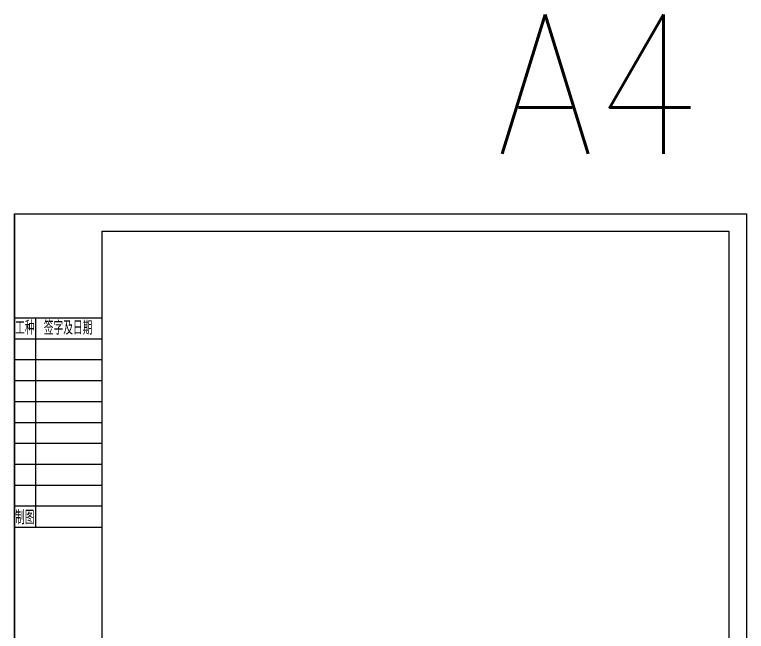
# Model space of a CAD drawing. Header units: inches. Extents: x 6 to 109360, y -14990 to 740552.
# Drawn here: x 6.2 to 216.2, y -11468.7 to -11291.6 of the extents above; entities that cross this region are included whole.
import ezdxf
from ezdxf.enums import TextEntityAlignment as Align

# ---------------------------------------------------------------- set-up
doc = ezdxf.new("R2010")
doc.units = ezdxf.units.IN
doc.header["$MEASUREMENT"] = 0
doc.layers.add('red', color=1, linetype='Continuous')
doc.layers.add('TK', color=7, linetype='Continuous')
doc.styles.add('HZ', font='txt_____.ttf', dxfattribs={"width": 0.7, "bigfont": 'HZTXT'})
doc.styles.add('TSSD_Dimension', font='Tssdeng.shx', dxfattribs={"width": 0.7, "bigfont": 'tssdchn.shx'})

msp = doc.modelspace()

# ---------------------------------------------------------------- linework, layer by layer
at = {"ltscale": 5}
for p, q in [((6.21035, -11348.74637), (6.21035, -11645.74637)), ((216.21035, -11348.74637), (216.21035, -11645.74637))]:
    msp.add_line(p, q, dxfattribs=at)
at = {"ltscale": 10}
for p, q in [((6.21035, -11348.74637), (216.21035, -11348.74637)), ((31.21035, -11378.72468), (6.21035, -11378.72468)), ((12.21035, -11378.72468), (12.21035, -11438.72468)), ((31.21035, -11384.72468), (6.21035, -11384.72468)), ((31.21035, -11390.72468), (6.21035, -11390.72468)), ((31.21035, -11396.72468), (6.21035, -11396.72468)), ((31.21035, -11402.72468), (6.21035, -11402.72468)), ((31.21035, -11408.72468), (6.21035, -11408.72468)), ((31.21035, -11414.72468), (6.21035, -11414.72468)), ((31.21035, -11420.72468), (6.21035, -11420.72468)), ((31.21035, -11426.72468), (6.21035, -11426.72468)), ((31.21035, -11432.72468), (6.21035, -11432.72468)), ((6.21035, -11438.72468), (31.21035, -11438.72468))]:
    msp.add_line(p, q, dxfattribs=at)
at = {"layer": 'red', "ltscale": 10}
for p, q in [((31.21035, -11353.74637), (31.21035, -11640.74637)), ((31.21035, -11353.74637), (211.21035, -11353.74637)), ((211.21035, -11353.74637), (211.21035, -11640.74637))]:
    msp.add_line(p, q, dxfattribs=at)
at = {"layer": 'TK'}
msp.add_lwpolyline([(6.21035, -11348.74637), (216.21035, -11348.74637), (216.21035, -11645.74637), (6.21035, -11645.74637)], close=True, dxfattribs=at)

# ---------------------------------------------------------------- texts
at = {"color": 0, "style": 'HZ', "width": 0.9}
msp.add_text('A4', height=40, dxfattribs=at).set_placement((173.92896, -11331.55928), align=Align.CENTER)
at = {"ltscale": 10, "style": 'TSSD_Dimension', "width": 0.7}
for s, p in [('工种', (6.34299, -11383.47468)), ('签字及日期', (14.56869, -11383.47468)), ('制图', (6.34299, -11437.92763))]:
    msp.add_text(s, height=4, dxfattribs=at).set_placement(p)

doc.saveas('drawing.dxf')
